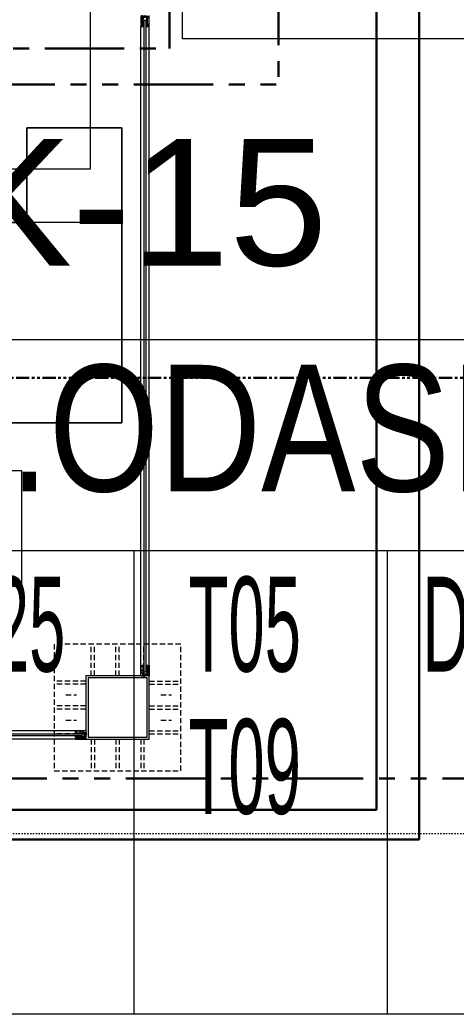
# Model space of a CAD drawing. Extents: x -9058 to 11890, y 0 to 8106.
# Drawn here: x 3163.8 to 3370.5, y 2235.4 to 2707 of the extents above; entities that cross this region are included whole.
import ezdxf
from ezdxf.enums import TextEntityAlignment as Align

# ---------------------------------------------------------------- set-up
doc = ezdxf.new("R2010")
doc.units = 0
doc.header["$LTSCALE"] = 10
doc.header["$MEASUREMENT"] = 0
for name, pattern in [('DOT2', [0.125, 0, -0.125]), ('HIDDEN', [0.375, 0.25, -0.125]), ('PHANTOM2', [1.25, 0.625, -0.125, 0.125, -0.125, 0.125, -0.125])]:
    doc.linetypes.add(name, pattern=pattern)
doc.layers.get('0').update_dxf_attribs({"color": 9, "lineweight": 9})
for name, color, linetype, lineweight in [('05', 9, 'Continuous', 9), ('06D', 9, 'Continuous', 9), ('10', 9, 'Continuous', 9), ('15', 9, 'Continuous', 9), ('20', 9, 'DOT2', 9), ('21_mahal200', 9, 'Continuous', 9), ('21_mahal200 @ 20', 9, 'Continuous', 9), ('40A', 9, 'Continuous', 9), ('E-10W ACİL ANONS İÇİN HOPARLÖR (SIVAÜSTÜ) (YANGINA DAYANIKLI)', 7, 'Continuous', 30), ('E-KABLO', 7, 'Continuous', 30), ('ÖLÇÜ', 8, 'Continuous', 5)]:
    doc.layers.add(name, color=color, linetype=linetype, lineweight=lineweight)
doc.layers.get('ÖLÇÜ').off()
doc.styles.add('Arial', font='arial.ttf', dxfattribs={"height": 2.5})
doc.styles.add('MuuM_TEXT-STANDART', font='ARIALN.TTF')
pattern_1 = [(45, (3387.24087, 5075.93023), (0.0883883476, -0.0883883476), []), (315, (3387.24087, 5075.93023), (-0.0883883476, -0.0883883476), [])]

# ---------------------------------------------------------------- blocks, each defined once
blk = doc.blocks.new('0a_roomno2')
blk.add_lwpolyline([(30, -16), (0, -16), (0, 0), (30, 0)], close=True)
for points in [[(0, 0), (30, 0)], [(0, -5), (30, -5)], [(18, -5), (18, -16)], [(24, -5), (24, -16)]]:
    blk.add_lwpolyline(points)
at = {"layer": '40A'}
blk.add_lwpolyline([(0, 0), (30, 0)], dxfattribs=at)
at = {"style": 'Arial'}
blk.add_attdef('ODANO', (0, 1.505), '', height=3, dxfattribs=at)
blk.add_attdef('MEKANADI', text='', height=3, dxfattribs=at).set_placement((0.525, -4.75), align=Align.BOTTOM_LEFT)
at = {"style": 'MuuM_TEXT-STANDART', "width": 0.6}
for tag, p in [('YER01', (15, -7)), ('TAVAN01', (20.625, -7)), ('DUVAR01', (26.25, -7)), ('YER02', (15, -10.375)), ('TAVAN02', (20.625, -10.375)), ('DUVAR02', (26.25, -10.375)), ('YER03', (15, -13.75)), ('TAVAN03', (20.625, -13.75)), ('DUVAR03', (26.25, -13.75))]:
    blk.add_attdef(tag, text='', height=2.25, dxfattribs=at).set_placement(p, align=Align.MIDDLE_CENTER)
at = {"style": 'MuuM_TEXT-STANDART'}
blk.add_attdef('M2', text='', height=2.25, dxfattribs=at).set_placement((1.323, -7.805), align=Align.MIDDLE_LEFT)
at = {"style": 'MuuM_TEXT-STANDART', "width": 0.6}
blk.add_attdef('TEMIZTAVANYUKSEKLIGI', text='', height=2.25, dxfattribs=at).set_placement((2.7, -13.162), align=Align.MIDDLE_LEFT)
blk = doc.blocks.new('*U1167')
at = {"layer": '21_mahal200 @ 20', "xscale": 20, "yscale": 20, "zscale": 20}
blk.add_blockref('0a_roomno2', (3240.86, 3018.12), dxfattribs=at)
blk = doc.blocks.new('A$C572243AD')
at = {"layer": '10', "linetype": 'Continuous'}
blk.add_lwpolyline([(15, 45), (15, 15), (45, 15), (45, 45), (15, 45)], dxfattribs=at)
blk.add_lwpolyline([(16, 44), (16, 16), (44, 16), (44, 44)], close=True, dxfattribs=at)
at = {"layer": '20', "linetype": 'HIDDEN'}
for p, q in [((17.5, 45), (17.5, 60)), ((19, 45), (19, 60)), ((29.25, 45), (29.25, 60)), ((30.75, 45), (30.75, 60)), ((41, 45), (41, 60)), ((42.5, 45), (42.5, 60)), ((24, 54.49), (24, 49.51)), ((36, 54.49), (36, 49.51)), ((15, 42.5), (0, 42.5)), ((45, 42.5), (60, 42.5)), ((15, 41), (0, 41)), ((45, 41), (60, 41)), ((15, 30.75), (0, 30.75)), ((15, 29.25), (0, 29.25)), ((45, 30.75), (60, 30.75)), ((45, 29.25), (60, 29.25)), ((15, 19), (0, 19)), ((45, 19), (60, 19)), ((15, 17.5), (0, 17.5)), ((17.5, 15), (17.5, 0)), ((19, 15), (19, 0)), ((29.25, 15), (29.25, 0)), ((30.75, 15), (30.75, 0)), ((41, 15), (41, 0)), ((42.5, 15), (42.5, 0)), ((45, 17.5), (60, 17.5)), ((24, 9.49), (24, 4.51)), ((36, 9.49), (36, 4.51))]:
    blk.add_line(p, q, dxfattribs=at)
blk.add_lwpolyline([(0, 60), (0, 0), (60, 0), (60, 60), (0, 60)], dxfattribs=at)
blk = doc.blocks.new('profil')
at = {"layer": '10'}
h = blk.add_hatch(dxfattribs=at)
h.set_pattern_fill('NET', color=256, angle=495, style=0)
h.set_pattern_definition(pattern_1)
h.paths.add_polyline_path([(2783.08, 2903.22), (2783.02, 2903.22), (2782.98, 2903.33), (2782.98, 2903.38), (2783.01, 2903.38), (2783.01, 2903.5), (2782.72, 2903.5), (2782.72, 2903.38), (2782.75, 2903.38), (2782.71, 2903.22), (2782.62, 2903.23), (2782.45, 2902.86), (2782.56, 2902.86), (2782.56, 2902.9), (2782.72, 2903.1, 0.2599), (2782.8, 2902.86), (2783.04, 2902.86, 0.382682)])
h.paths.add_polyline_path([(2782.84, 2903.1), (2783.03, 2903.1, -2.16717)], flags=16)
h = blk.add_hatch(dxfattribs=at)
h.set_pattern_fill('NET', color=256, angle=495, style=0)
h.set_pattern_definition(pattern_1)
h.paths.add_polyline_path([(2783.08, 2901.46), (2783.02, 2901.46), (2782.98, 2901.35), (2782.98, 2901.3), (2783.01, 2901.3), (2783.01, 2901.18), (2782.72, 2901.18), (2782.72, 2901.3), (2782.75, 2901.3), (2782.71, 2901.46), (2782.62, 2901.45), (2782.45, 2901.82), (2782.56, 2901.82), (2782.56, 2901.78), (2782.72, 2901.59, -0.2599), (2782.8, 2901.82), (2783.04, 2901.82, -0.382682)])
h.paths.add_polyline_path([(2782.84, 2901.58), (2783.03, 2901.58, 2.16717)], flags=16)
h = blk.add_hatch(dxfattribs=at)
h.set_pattern_fill('NET', color=256, angle=495, style=0)
h.set_pattern_definition([(45, (3390.96807, 5084.14935), (0.0883883476, -0.0883883476), []), (315, (3390.96807, 5084.14935), (-0.0883883476, -0.0883883476), [])])
h.paths.add_polyline_path([(2784.25, 2903.18), (2784.25, 2902.86), (2783.21, 2902.86), (2783.21, 2903.18)])
h = blk.add_hatch(dxfattribs=at)
h.set_pattern_fill('NET', color=256, angle=495, style=0)
h.set_pattern_definition([(45, (3390.96807, 5077.64021), (0.0883883476, -0.0883883476), []), (315, (3390.96807, 5077.64021), (-0.0883883476, -0.0883883476), [])])
h.paths.add_polyline_path([(2784.25, 2901.82), (2784.25, 2901.53), (2783.21, 2901.53), (2783.21, 2901.82)])
h = blk.add_hatch(dxfattribs=at)
h.set_pattern_fill('NET', color=256, angle=495, style=0)
h.set_pattern_definition([(45, (3412.02047, 5081.69331), (0.0883883476, -0.0883883476), []), (315, (3412.02047, 5081.69331), (-0.0883883476, -0.0883883476), [])])
h.paths.add_polyline_path([(2787.7, 2903.43), (2787.7, 2902.36), (2787.52, 2902.36), (2787.52, 2903.43)])
for points in [[(2782.61, 2903.22), (2782.45, 2902.86)], [(2782.62, 2901.45), (2782.45, 2901.82)], [(2782.72, 2903.1), (2782.56, 2902.9), (2782.56, 2902.86)], [(2782.72, 2901.59), (2782.56, 2901.78), (2782.56, 2901.82)], [(2782.78, 2900.5), (2782.78, 2900.95), (2783.09, 2900.95), (2783.09, 2901.24), (2783.18, 2901.24), (2783.08, 2901.46), (2783.02, 2901.46), (2782.98, 2901.35), (2782.98, 2901.3), (2783.01, 2901.3), (2783.01, 2901.06), (2782.72, 2901.06), (2782.72, 2901.3), (2782.75, 2901.3), (2782.71, 2901.46), (2782.62, 2901.45), (2782.63, 2900.34), (2787.59, 2900.34)], [(2782.99, 2903.5), (2782.72, 2903.5)], [(2783.01, 2901.18), (2782.72, 2901.18)], [(2784.87, 2903.91), (2785.03, 2903.91), (2785.03, 2904.14), (2782.83, 2904.14), (2782.83, 2903.91), (2783.13, 2903.91), (2783.13, 2903.37), (2785.03, 2903.37)], [(2783.18, 2901.24), (2783.21, 2901.24), (2783.21, 2901.84)], [(2783.21, 2903.18), (2783.21, 2903.18), (2783.21, 2902.84)], [(2784.25, 2902.84), (2784.25, 2903.18)], [(2784.25, 2901.84), (2784.25, 2901.53)], [(2785.62, 2903.18), (2785.62, 2901.53)], [(2787.52, 2903.43), (2787.7, 2903.43), (2787.7, 2902.36)], [(2787.52, 2902.36), (2787.7, 2902.36)]]:
    blk.add_lwpolyline(points, dxfattribs=at)
for points in [[(2787.52, 2901.37), (2787.52, 2901.89), (2787.7, 2901.89), (2787.7, 2902.03), (2787.52, 2902.03), (2787.52, 2903.67), (2787.7, 2903.67), (2787.7, 2904.1), (2787.58, 2904.1), (2787.58, 2904.34), (2782.61, 2904.34), (2782.61, 2903.22), (2782.72, 2903.22), (2782.76, 2903.4), (2782.71, 2903.4), (2782.71, 2903.77), (2782.99, 2903.77), (2782.99, 2903.22), (2783.14, 2903.22), (2783.18, 2903.18), (2786.43, 2903.18), (2786.5, 2902.88), (2786.8, 2902.88), (2786.8, 2903.49), (2787.12, 2903.49), (2787.12, 2901.37)], [(2785.67, 2903.32), (2786.35, 2903.32), (2786.35, 2904.02), (2786.42, 2904.06), (2786.42, 2904.14), (2785.61, 2904.14), (2785.61, 2904.01), (2785.67, 2903.95)]]:
    blk.add_lwpolyline(points, close=True, dxfattribs=at)
for points in [[(2787.13, 2900.85), (2787.13, 2900.49), (2782.81, 2900.49), (2782.81, 2900.46, -0.561743), (2782.73, 2900.45, -0.595966), (2782.78, 2900.5, 2.204878)], [(2783.03, 2903.1), (2782.84, 2903.1, 1)], [(2783.03, 2901.58), (2782.84, 2901.58, -1)], [(2783.09, 2901.24), (2783.21, 2900.66, 0.833203), (2783.52, 2900.66, 0.447088)], [(2783.21, 2901.53), (2786.47, 2901.53, 0.414214), (2786.8, 2901.86), (2786.8, 2902.88)], [(2783.52, 2900.66), (2783.52, 2901.11, -0.414214), (2783.63, 2901.22), (2786.88, 2901.22), (2786.88, 2900.49)], [(2785.03, 2903.37), (2785.03, 2903.79), (2784.87, 2903.79, -1), (2784.87, 2903.91, 1)], [(2787.59, 2900.34), (2787.59, 2900.49), (2787.25, 2900.49), (2787.25, 2900.97, 1), (2787.04, 2900.97)], [(2787.04, 2900.97, 0.305404), (2787.13, 2900.85, 5.773092)]]:
    blk.add_lwpolyline(points, format="xyb", dxfattribs=at)
for centre, radius, start, end in [((2782.97, 2903.05), 0.253, 168.6676, 234.1258), ((2782.97, 2901.64), 0.253, 125.8742, 191.3324), ((2782.93, 2903.02), 0.125, 139.5402, 40.4598), ((2782.93, 2901.66), 0.125, 319.5402, 220.4598), ((2782.86, 2903.06), 0.273, 305.9738, 36.4289), ((2782.86, 2901.62), 0.273, 323.5711, 54.0262)]:
    blk.add_arc(centre, radius, start, end, dxfattribs=at)
blk = doc.blocks.new('*U1181')
at = {"layer": '21_mahal200 @ 20', "xscale": 20, "yscale": 20, "zscale": 20}
blk.add_blockref('0a_roomno2', (2596.98, 2956.2), dxfattribs=at)
blk = doc.blocks.new('*U1183')
at = {"layer": '21_mahal200 @ 20'}
ref = blk.add_blockref('0a_roomno2', (2857.81, 2555.42), dxfattribs=dict(at, xscale=20, yscale=20, zscale=20))
ref.add_attrib('ODANO', ' PRS-ZK-15', (2857.81, 2590.52), dxfattribs={"layer": '0', "height": 60, "style": 'Arial'})
ref.add_attrib('MEKANADI', 'SAT.DAN.ODASI', dxfattribs={"layer": '0', "height": 60, "style": 'Arial', "width": 0.8}).set_placement((2868.31, 2465.42), align=Align.BOTTOM_LEFT)
ref.add_attrib('YER01', 'Y25', dxfattribs={"layer": '0', "height": 45, "style": 'MuuM_TEXT-STANDART', "width": 0.6}).set_placement((3157.81, 2420.42), align=Align.MIDDLE_CENTER)
ref.add_attrib('TAVAN01', 'T05', dxfattribs={"layer": '0', "height": 45, "style": 'MuuM_TEXT-STANDART', "width": 0.6}).set_placement((3270.31, 2420.42), align=Align.MIDDLE_CENTER)
ref.add_attrib('DUVAR01', 'D07', dxfattribs={"layer": '0', "height": 45, "style": 'MuuM_TEXT-STANDART', "width": 0.6}).set_placement((3382.81, 2420.42), align=Align.MIDDLE_CENTER)
ref.add_attrib('TAVAN02', 'T09', dxfattribs={"layer": '0', "height": 45, "style": 'MuuM_TEXT-STANDART', "width": 0.6}).set_placement((3270.31, 2352.92), align=Align.MIDDLE_CENTER)
blk = doc.blocks.new('p-mobilya-porschee')
for points in [[(-45, 95), (-45, 140), (0, 140), (0, 0), (-200, 0), (-200, 95)], [(-191.5, -77.64), (-141.5, -77.64), (-141.5, -22.64), (-191.5, -22.64)], [(-47.52, -77.64), (-97.52, -77.64), (-97.52, -22.64), (-47.52, -22.64)]]:
    blk.add_lwpolyline(points, close=True)
for points in [[(0, 0), (0, 140), (-45, 140), (-45, 95)], [(0, 95), (-200, 95), (-200, 0), (0, 0)], [(-141.5, -27.64), (-186.5, -27.64), (-186.5, -72.64), (-141.5, -72.64)], [(-97.52, -27.64), (-52.52, -27.64), (-52.52, -72.64), (-97.52, -72.64)]]:
    blk.add_lwpolyline(points)

msp = doc.modelspace()

# ---------------------------------------------------------------- linework, layer by layer
at = {"layer": '06D'}
for p, q in [((3221.05, 2400.85), (3221.05, 2703.91)), ((3225.06, 2400.84), (3225.05, 2703.92)), ((3190.07, 2369.87), (2945.01, 2369.87)), ((3190.08, 2365.87), (2945, 2365.87))]:
    msp.add_line(p, q, dxfattribs=at)
at = {"layer": '15'}
for p, q in [((3222.55, 2706.91), (3222.55, 2397.85)), ((3223.55, 2397.85), (3223.55, 2706.91)), ((2942.93, 2368.37), (3193.08, 2368.37)), ((3193.08, 2367.37), (2942.93, 2367.37))]:
    msp.add_line(p, q, dxfattribs=at)
at = {"layer": '20'}
msp.add_lwpolyline([(3897.86, 2321.12), (1792.26, 2321.12)], dxfattribs=at)
at = {"layer": 'E-10W ACİL ANONS İÇİN HOPARLÖR (SIVAÜSTÜ) (YANGINA DAYANIKLI)', "color": 6, "linetype": 'PHANTOM2', "ltscale": 6}
for p, q in [((3234.71, 2693.42), (3234.71, 3574.38)), ((2950.6, 2693.42), (3234.71, 2693.42)), ((3063.99, 2347.25), (3482.5, 2347.25))]:
    msp.add_line(p, q, dxfattribs=at)
at = {"layer": 'E-10W ACİL ANONS İÇİN HOPARLÖR (SIVAÜSTÜ) (YANGINA DAYANIKLI)', "color": 5, "linetype": 'PHANTOM2', "ltscale": 6}
for p in [(3286.31, 3107.5), (2842.78, 2676.44)]:
    msp.add_line(p, (3286.31, 2676.44), dxfattribs=at)
at = {"layer": 'E-KABLO', "color": 3, "ltscale": 10}
for p, q in [((3352.93, 3140.46), (3352.93, 2318.3)), ((3332.71, 3113.84), (3332.71, 2332.25)), ((3085.14, 2332.25), (3332.71, 2332.25)), ((3352.93, 2318.3), (2786.94, 2318.3))]:
    msp.add_line(p, q, dxfattribs=at)
at = {"layer": 'E-KABLO', "color": 6, "linetype": 'PHANTOM2'}
for p, q in [((3011.96, 2537.24), (3287.36, 2537.24)), ((3287.36, 2537.24), (3482.5, 2537.24))]:
    msp.add_line(p, q, dxfattribs=at)

# ---------------------------------------------------------------- block references
at = {"rotation": 90}
msp.add_blockref('profil', (6125.39, -78.7), dxfattribs=at)
at = {"xscale": -1, "rotation": 90}
msp.add_blockref('profil', (6125.39, 5183.46), dxfattribs=at)
msp.add_blockref('profil', (407.46, -534.47))
at = {"layer": '05'}
msp.add_blockref('p-mobilya-porschee', (3212.06, 2515.87), dxfattribs=at)
at = {"layer": '21_mahal200', "color": 6}
for name in ['*U1167', '*U1181', '*U1183']:
    msp.add_blockref(name, (0, 0), dxfattribs=at)
at = {"layer": 'ÖLÇÜ', "rotation": 90}
msp.add_blockref('A$C572243AD', (3240.05, 2350.87), dxfattribs=at)

doc.saveas('drawing.dxf')
